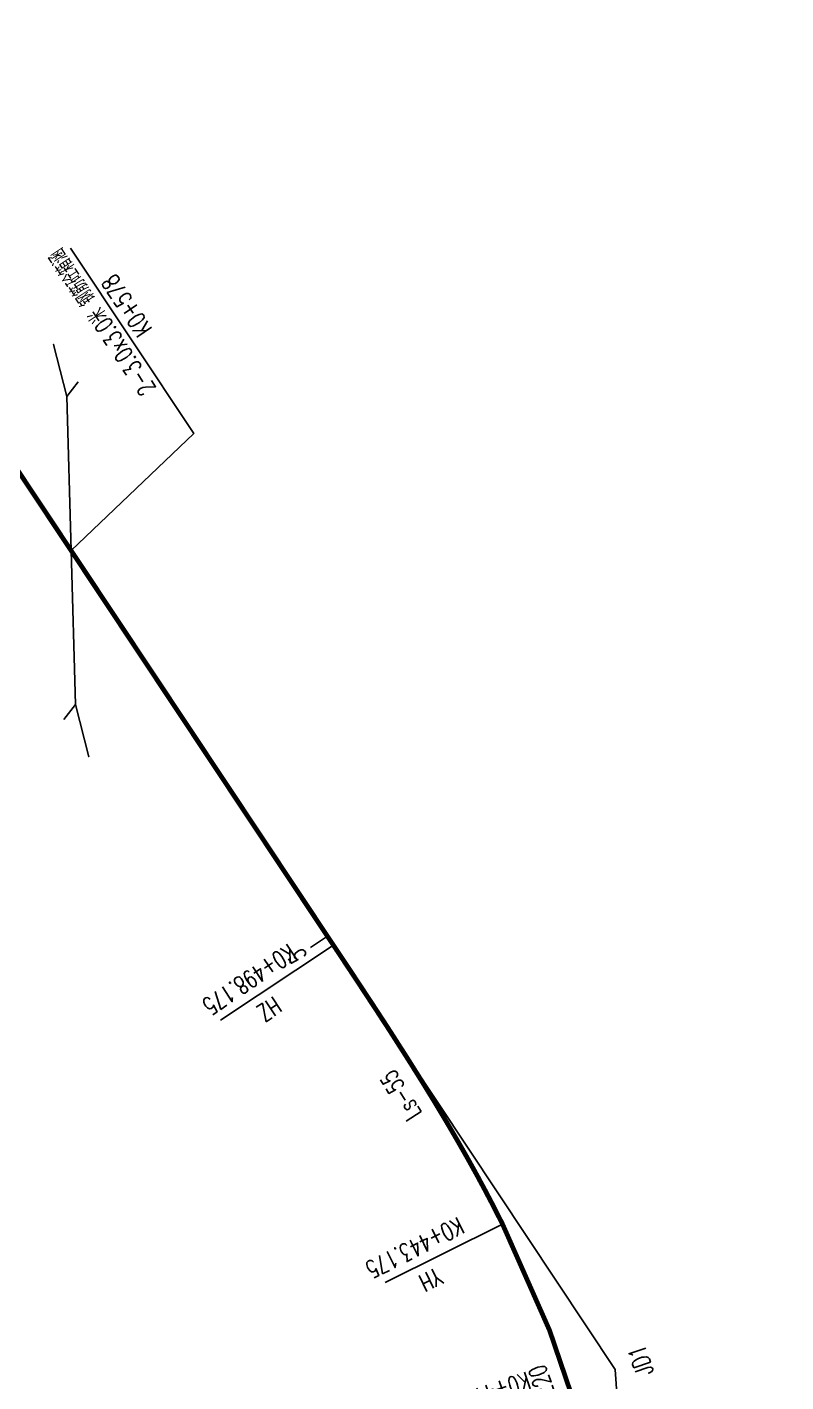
# Model space of a CAD drawing. Header units: inches. Extents: x 499362 to 502582, y 2542122 to 2545349.
# Drawn here: x 500971 to 501098.7, y 2543054.1 to 2543282.4 of the extents above; entities that cross this region are included whole.
import ezdxf
from ezdxf.enums import TextEntityAlignment as Align

# ---------------------------------------------------------------- set-up
doc = ezdxf.new("R2010")
doc.units = ezdxf.units.IN
doc.header["$MEASUREMENT"] = 0
for name, color, linetype in [('canshu', 7, 'Continuous'), ('circle', 3, 'Continuous'), ('station', 6, 'Continuous'), ('zhix', 7, 'Continuous'), ('构造物', 5, 'Continuous'), ('要素桩', 7, 'Continuous')]:
    doc.layers.add(name, color=color, linetype=linetype)
doc.styles.add('GTF_XW', font='simplex1.shx', dxfattribs={"width": 0.7, "bigfont": 'hztxt.shx'})
doc.styles.add('构造物', font='simplex1.shx', dxfattribs={"width": 0.75, "bigfont": 'hztxt.shx'})

msp = doc.modelspace()

# ---------------------------------------------------------------- linework, layer by layer
at = {"layer": 'circle', "flags": 128}
msp.add_lwpolyline([(501098.74, 2542642), (501070.02, 2543056.24), (500722.15, 2543579.97), (500789.69, 2544110.56), (500796.25, 2544564.61), (500780.14, 2544704.36), (500785.15, 2545040.06)], dxfattribs=at)
at = {"layer": 'circle'}
for centre in [(501022.54, 2543127.72), (501051.02, 2543080.72)]:
    msp.add_circle(centre, 0, dxfattribs=at)
at = {"layer": 'station'}
msp.add_line((501021.53, 2543129.25), (501018.67, 2543127.35), dxfattribs=at)
at = {"layer": 'zhix', "const_width": 0.8, "flags": 128}
msp.add_lwpolyline([(501069.88, 2543025.25, 0.066874), (501051.02, 2543080.72), (501050.57, 2543081.61), (501050.12, 2543082.5), (501049.66, 2543083.39), (501049.21, 2543084.28), (501048.74, 2543085.17), (501048.28, 2543086.05), (501047.81, 2543086.94), (501047.33, 2543087.82), (501046.86, 2543088.7), (501046.38, 2543089.57), (501045.89, 2543090.45), (501045.41, 2543091.32), (501044.92, 2543092.19), (501044.42, 2543093.06), (501043.93, 2543093.93), (501043.43, 2543094.8), (501042.93, 2543095.66), (501042.42, 2543096.53), (501041.92, 2543097.39), (501041.41, 2543098.25), (501040.9, 2543099.11), (501040.38, 2543099.97), (501039.87, 2543100.82), (501039.35, 2543101.68), (501038.83, 2543102.53), (501038.3, 2543103.39), (501037.78, 2543104.24), (501037.25, 2543105.09), (501036.72, 2543105.94), (501036.19, 2543106.78), (501035.66, 2543107.63), (501035.13, 2543108.47), (501034.59, 2543109.32), (501034.05, 2543110.16), (501033.51, 2543111), (501032.97, 2543111.85), (501032.43, 2543112.69), (501031.89, 2543113.53), (501031.35, 2543114.37), (501030.8, 2543115.2), (501030.26, 2543116.04), (501029.71, 2543116.88), (501029.16, 2543117.72), (501028.61, 2543118.55), (501028.06, 2543119.39), (501027.51, 2543120.22), (501026.96, 2543121.06), (501026.41, 2543121.89), (501025.86, 2543122.73), (501025.31, 2543123.56), (501024.75, 2543124.39), (501024.2, 2543125.23), (501023.65, 2543126.06), (501023.09, 2543126.89), (501022.54, 2543127.72), (500793.18, 2543473.03)], format="xyb", dxfattribs=at)
at = {"layer": '构造物'}
msp.add_lwpolyline([(500978.37, 2543194.22), (500999.03, 2543213.93), (500978.29, 2543245.16)], dxfattribs=at)
at = {"layer": '构造物', "flags": 128}
msp.add_lwpolyline([(500979.58, 2543222.67), (500977.65, 2543220.16), (500975.41, 2543228.96), (500977.65, 2543220.16), (500979.09, 2543168.28), (500981.34, 2543159.48), (500979.09, 2543168.28), (500977.16, 2543165.77)], dxfattribs=at)
at = {"layer": '要素桩'}
for p, q in [((501022.54, 2543127.72), (501003.55, 2543115.11)), ((501051.02, 2543080.72), (501031.28, 2543070.9))]:
    msp.add_line(p, q, dxfattribs=at)

# ---------------------------------------------------------------- texts
at = {"layer": 'canshu', "style": 'GTF_XW', "width": 0.7}
for s, rotation, p in [('Ls-55', 121.803, (501033.87, 2543102.4)), ('JD1', 108.7797, (501074.29, 2543057.69)), ('R-220', 108.7797, (501058.25, 2543052.23))]:
    msp.add_text(s, height=3, rotation=rotation, dxfattribs=at).set_placement(p, align=Align.MIDDLE)
at = {"layer": 'station', "style": 'GTF_XW', "width": 0.7}
msp.add_text('5', height=3, rotation=123.5935, dxfattribs=at).set_placement((501017.72, 2543126.72), align=Align.CENTER)
at = {"layer": '构造物', "style": '构造物', "width": 0.7}
for s, p in [('2-3.0x3.0米 钢筋砼箱涵', (500983.55, 2543232.72)), ('K0+578', (500987.72, 2543235.49))]:
    msp.add_text(s, height=3, rotation=123.5935, dxfattribs=at).set_placement(p, align=Align.MIDDLE_CENTER)
at = {"layer": '要素桩', "style": 'GTF_XW', "width": 0.7}
for s, rotation, p in [('K0+498.175', 213.5935, (501008.39, 2543121.92)), ('HZ', 213.5935, (501011.71, 2543116.93)), ('K0+443.175', 206.4315, (501036.25, 2543076.73)), ('YH', 206.4315, (501038.92, 2543071.35)), ('K0+413.794', 198.7797, (501047.14, 2543051.62))]:
    msp.add_text(s, height=3, rotation=rotation, dxfattribs=at).set_placement(p, align=Align.MIDDLE)

doc.saveas('drawing.dxf')
